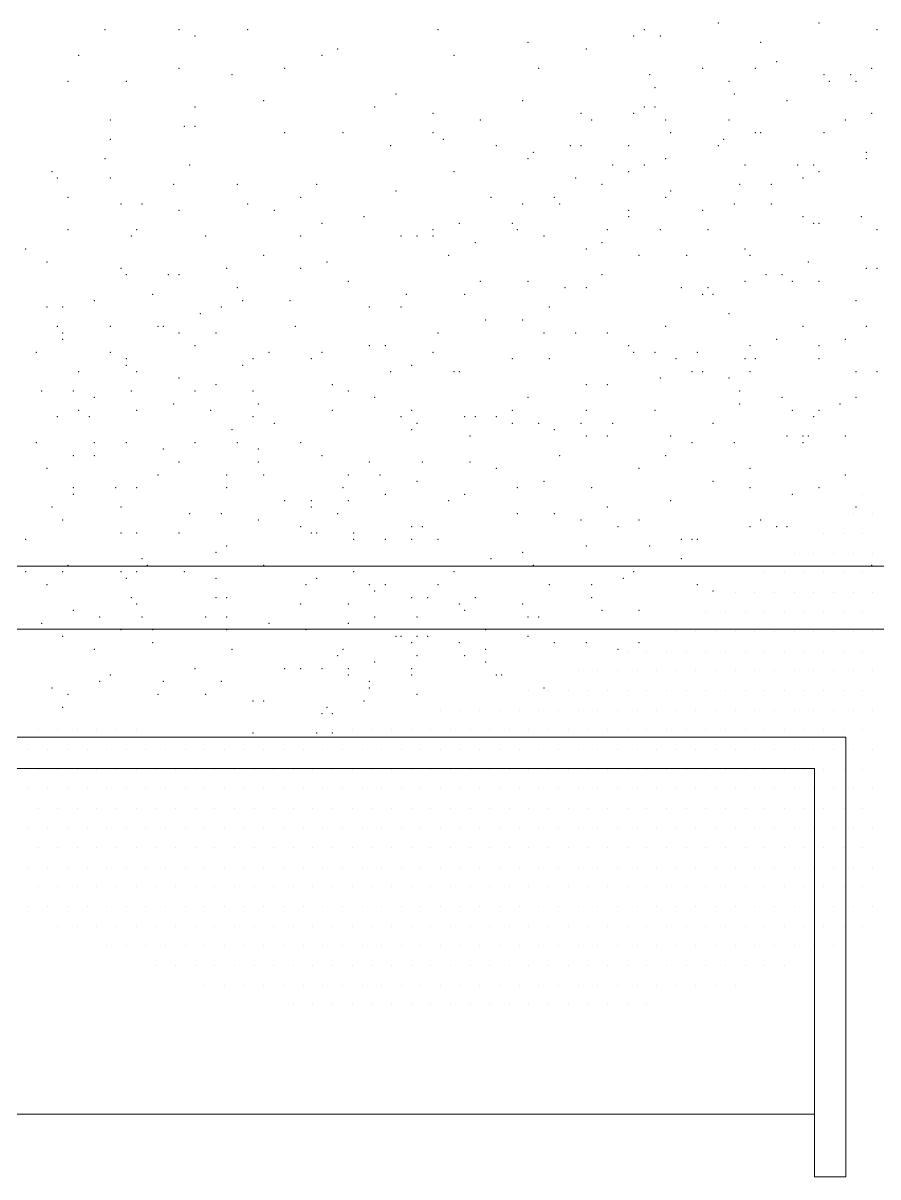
# Model space of a CAD drawing. Header units: metres. Extents: x 599 to 707, y 227 to 318.
# Drawn here: x 654.455 to 655.815, y 249.239 to 251.075 of the extents above; entities that cross this region are included whole.
import ezdxf

# ---------------------------------------------------------------- set-up
doc = ezdxf.new("R2010")
doc.units = ezdxf.units.M
for name, color, linetype, lineweight in [('banqueta', 252, 'Continuous', 9), ('gradas', 35, 'Continuous', 5), ('vegetacion', 74, 'Continuous', 0)]:
    doc.layers.add(name, color=color, linetype=linetype, lineweight=lineweight)

msp = doc.modelspace()

# ---------------------------------------------------------------- linework, layer by layer
at = {"layer": 'banqueta'}
for p, q in [((649.7146, 250.2109), (661.2768, 250.2109)), ((649.7146, 250.1109), (661.3506, 250.1109))]:
    msp.add_line(p, q, dxfattribs=at)
at = {"layer": 'gradas'}
for p, q in [((655.7638, 249.9388), (653.7638, 249.9388)), ((655.7638, 249.2388), (655.7638, 249.9388)), ((655.7138, 249.8888), (653.8138, 249.8888)), ((655.7138, 249.2388), (655.7138, 249.8888)), ((653.8138, 249.3388), (655.7138, 249.3388)), ((655.7138, 249.2388), (655.7638, 249.2388))]:
    msp.add_line(p, q, dxfattribs=at)
at = {"layer": 'vegetacion', "color": 0}
for p, q in [((655.7908, 250.3256), (655.7908, 250.3256)), ((655.7751, 250.2943), (655.7751, 250.2943)), ((655.8064, 250.2943), (655.8064, 250.2943)), ((655.7283, 250.2631), (655.7283, 250.2631)), ((655.7595, 250.2631), (655.7595, 250.2631)), ((655.7908, 250.2631), (655.7908, 250.2631)), ((655.6814, 250.2318), (655.6814, 250.2318)), ((655.7126, 250.2318), (655.7126, 250.2318)), ((655.7439, 250.2318), (655.7439, 250.2318)), ((655.7751, 250.2318), (655.7751, 250.2318)), ((655.8064, 250.2318), (655.8064, 250.2318)), ((655.6345, 250.2006), (655.6345, 250.2006)), ((655.6658, 250.2006), (655.6658, 250.2006)), ((655.697, 250.2006), (655.697, 250.2006)), ((655.7283, 250.2006), (655.7283, 250.2006)), ((655.7595, 250.2006), (655.7595, 250.2006)), ((655.7908, 250.2006), (655.7908, 250.2006)), ((655.5876, 250.1693), (655.5876, 250.1693)), ((655.6189, 250.1693), (655.6189, 250.1693)), ((655.6501, 250.1693), (655.6501, 250.1693)), ((655.6814, 250.1693), (655.6814, 250.1693)), ((655.7126, 250.1693), (655.7126, 250.1693)), ((655.7439, 250.1693), (655.7439, 250.1693)), ((655.7751, 250.1693), (655.7751, 250.1693)), ((655.8064, 250.1693), (655.8064, 250.1693)), ((655.5408, 250.1381), (655.5408, 250.1381)), ((655.572, 250.1381), (655.572, 250.1381)), ((655.6033, 250.1381), (655.6033, 250.1381)), ((655.6345, 250.1381), (655.6345, 250.1381)), ((655.6658, 250.1381), (655.6658, 250.1381)), ((655.697, 250.1381), (655.697, 250.1381)), ((655.7283, 250.1381), (655.7283, 250.1381)), ((655.7595, 250.1381), (655.7595, 250.1381)), ((655.7908, 250.1381), (655.7908, 250.1381)), ((655.4939, 250.1068), (655.4939, 250.1068)), ((655.5251, 250.1068), (655.5251, 250.1068)), ((655.5564, 250.1068), (655.5564, 250.1068)), ((655.5876, 250.1068), (655.5876, 250.1068)), ((655.6189, 250.1068), (655.6189, 250.1068)), ((655.6501, 250.1068), (655.6501, 250.1068)), ((655.6814, 250.1068), (655.6814, 250.1068)), ((655.7126, 250.1068), (655.7126, 250.1068)), ((655.7439, 250.1068), (655.7439, 250.1068)), ((655.7751, 250.1068), (655.7751, 250.1068)), ((655.8064, 250.1068), (655.8064, 250.1068)), ((655.4158, 250.0756), (655.4158, 250.0756)), ((655.447, 250.0756), (655.447, 250.0756)), ((655.4783, 250.0756), (655.4783, 250.0756)), ((655.5095, 250.0756), (655.5095, 250.0756)), ((655.5408, 250.0756), (655.5408, 250.0756)), ((655.572, 250.0756), (655.572, 250.0756)), ((655.6033, 250.0756), (655.6033, 250.0756)), ((655.6345, 250.0756), (655.6345, 250.0756)), ((655.6658, 250.0756), (655.6658, 250.0756)), ((655.697, 250.0756), (655.697, 250.0756)), ((655.7283, 250.0756), (655.7283, 250.0756)), ((655.7595, 250.0756), (655.7595, 250.0756)), ((655.7908, 250.0756), (655.7908, 250.0756)), ((655.3376, 250.0443), (655.3376, 250.0443)), ((655.3689, 250.0443), (655.3689, 250.0443)), ((655.4001, 250.0443), (655.4001, 250.0443)), ((655.4314, 250.0443), (655.4314, 250.0443)), ((655.4626, 250.0443), (655.4626, 250.0443)), ((655.4939, 250.0443), (655.4939, 250.0443)), ((655.5251, 250.0443), (655.5251, 250.0443)), ((655.5564, 250.0443), (655.5564, 250.0443)), ((655.5876, 250.0443), (655.5876, 250.0443)), ((655.6189, 250.0443), (655.6189, 250.0443)), ((655.6501, 250.0443), (655.6501, 250.0443)), ((655.6814, 250.0443), (655.6814, 250.0443)), ((655.7126, 250.0443), (655.7126, 250.0443)), ((655.7439, 250.0443), (655.7439, 250.0443)), ((655.7751, 250.0443), (655.7751, 250.0443)), ((655.8064, 250.0443), (655.8064, 250.0443)), ((655.2595, 250.0131), (655.2595, 250.0131)), ((655.2908, 250.0131), (655.2908, 250.0131)), ((655.322, 250.0131), (655.322, 250.0131)), ((655.3533, 250.0131), (655.3533, 250.0131)), ((655.3845, 250.0131), (655.3845, 250.0131)), ((655.4158, 250.0131), (655.4158, 250.0131)), ((655.447, 250.0131), (655.447, 250.0131)), ((655.4783, 250.0131), (655.4783, 250.0131)), ((655.5095, 250.0131), (655.5095, 250.0131)), ((655.5408, 250.0131), (655.5408, 250.0131)), ((655.572, 250.0131), (655.572, 250.0131)), ((655.6033, 250.0131), (655.6033, 250.0131)), ((655.6345, 250.0131), (655.6345, 250.0131)), ((655.6658, 250.0131), (655.6658, 250.0131)), ((655.697, 250.0131), (655.697, 250.0131)), ((655.7283, 250.0131), (655.7283, 250.0131)), ((655.7595, 250.0131), (655.7595, 250.0131)), ((655.7908, 250.0131), (655.7908, 250.0131)), ((655.1189, 249.9818), (655.1189, 249.9818)), ((655.1501, 249.9818), (655.1501, 249.9818)), ((655.1814, 249.9818), (655.1814, 249.9818)), ((655.2126, 249.9818), (655.2126, 249.9818)), ((655.2439, 249.9818), (655.2439, 249.9818)), ((655.2751, 249.9818), (655.2751, 249.9818)), ((655.3064, 249.9818), (655.3064, 249.9818)), ((655.3376, 249.9818), (655.3376, 249.9818)), ((655.3689, 249.9818), (655.3689, 249.9818)), ((655.4001, 249.9818), (655.4001, 249.9818)), ((655.4314, 249.9818), (655.4314, 249.9818)), ((655.4626, 249.9818), (655.4626, 249.9818)), ((655.4939, 249.9818), (655.4939, 249.9818)), ((655.5251, 249.9818), (655.5251, 249.9818)), ((655.5564, 249.9818), (655.5564, 249.9818)), ((655.5876, 249.9818), (655.5876, 249.9818)), ((655.6189, 249.9818), (655.6189, 249.9818)), ((655.6501, 249.9818), (655.6501, 249.9818)), ((655.6814, 249.9818), (655.6814, 249.9818)), ((655.7126, 249.9818), (655.7126, 249.9818)), ((655.7439, 249.9818), (655.7439, 249.9818)), ((655.7751, 249.9818), (655.7751, 249.9818)), ((655.8064, 249.9818), (655.8064, 249.9818)), ((654.4783, 249.9506), (654.4783, 249.9506)), ((654.5095, 249.9506), (654.5095, 249.9506)), ((654.5408, 249.9506), (654.5408, 249.9506)), ((654.572, 249.9506), (654.572, 249.9506)), ((654.6033, 249.9506), (654.6033, 249.9506)), ((654.6345, 249.9506), (654.6345, 249.9506)), ((654.9158, 249.9506), (654.9158, 249.9506)), ((654.947, 249.9506), (654.947, 249.9506)), ((654.9783, 249.9506), (654.9783, 249.9506)), ((655.0095, 249.9506), (655.0095, 249.9506)), ((655.0408, 249.9506), (655.0408, 249.9506)), ((655.072, 249.9506), (655.072, 249.9506)), ((655.1033, 249.9506), (655.1033, 249.9506)), ((655.1345, 249.9506), (655.1345, 249.9506)), ((655.1658, 249.9506), (655.1658, 249.9506)), ((655.197, 249.9506), (655.197, 249.9506)), ((655.2283, 249.9506), (655.2283, 249.9506)), ((655.2595, 249.9506), (655.2595, 249.9506)), ((655.2908, 249.9506), (655.2908, 249.9506)), ((655.322, 249.9506), (655.322, 249.9506)), ((655.3533, 249.9506), (655.3533, 249.9506)), ((655.3845, 249.9506), (655.3845, 249.9506)), ((655.4158, 249.9506), (655.4158, 249.9506)), ((655.447, 249.9506), (655.447, 249.9506)), ((655.4783, 249.9506), (655.4783, 249.9506)), ((655.5095, 249.9506), (655.5095, 249.9506)), ((655.5408, 249.9506), (655.5408, 249.9506)), ((655.572, 249.9506), (655.572, 249.9506)), ((655.6033, 249.9506), (655.6033, 249.9506)), ((655.6345, 249.9506), (655.6345, 249.9506)), ((655.6658, 249.9506), (655.6658, 249.9506)), ((655.697, 249.9506), (655.697, 249.9506)), ((655.7283, 249.9506), (655.7283, 249.9506)), ((655.7595, 249.9506), (655.7595, 249.9506)), ((655.7908, 249.9506), (655.7908, 249.9506)), ((654.4626, 249.9193), (654.4626, 249.9193)), ((654.4939, 249.9193), (654.4939, 249.9193)), ((654.5251, 249.9193), (654.5251, 249.9193)), ((654.5564, 249.9193), (654.5564, 249.9193)), ((654.5876, 249.9193), (654.5876, 249.9193)), ((654.6189, 249.9193), (654.6189, 249.9193)), ((654.6501, 249.9193), (654.6501, 249.9193)), ((654.6814, 249.9193), (654.6814, 249.9193)), ((654.7126, 249.9193), (654.7126, 249.9193)), ((654.7439, 249.9193), (654.7439, 249.9193)), ((654.7751, 249.9193), (654.7751, 249.9193)), ((654.8064, 249.9193), (654.8064, 249.9193)), ((654.8376, 249.9193), (654.8376, 249.9193)), ((654.8689, 249.9193), (654.8689, 249.9193)), ((654.9001, 249.9193), (654.9001, 249.9193)), ((654.9314, 249.9193), (654.9314, 249.9193)), ((654.9626, 249.9193), (654.9626, 249.9193)), ((654.9939, 249.9193), (654.9939, 249.9193)), ((655.0251, 249.9193), (655.0251, 249.9193)), ((655.0564, 249.9193), (655.0564, 249.9193)), ((655.0876, 249.9193), (655.0876, 249.9193)), ((655.1189, 249.9193), (655.1189, 249.9193)), ((655.1501, 249.9193), (655.1501, 249.9193)), ((655.1814, 249.9193), (655.1814, 249.9193)), ((655.2126, 249.9193), (655.2126, 249.9193)), ((655.2439, 249.9193), (655.2439, 249.9193)), ((655.2751, 249.9193), (655.2751, 249.9193)), ((655.3064, 249.9193), (655.3064, 249.9193)), ((655.3376, 249.9193), (655.3376, 249.9193)), ((655.3689, 249.9193), (655.3689, 249.9193)), ((655.4001, 249.9193), (655.4001, 249.9193)), ((655.4314, 249.9193), (655.4314, 249.9193)), ((655.4626, 249.9193), (655.4626, 249.9193)), ((655.4939, 249.9193), (655.4939, 249.9193)), ((655.5251, 249.9193), (655.5251, 249.9193)), ((655.5564, 249.9193), (655.5564, 249.9193)), ((655.5876, 249.9193), (655.5876, 249.9193)), ((655.6189, 249.9193), (655.6189, 249.9193)), ((655.6501, 249.9193), (655.6501, 249.9193)), ((655.6814, 249.9193), (655.6814, 249.9193)), ((655.7126, 249.9193), (655.7126, 249.9193)), ((655.7439, 249.9193), (655.7439, 249.9193)), ((655.7751, 249.9193), (655.7751, 249.9193)), ((655.8064, 249.9193), (655.8064, 249.9193)), ((654.4783, 249.8881), (654.4783, 249.8881)), ((654.5095, 249.8881), (654.5095, 249.8881)), ((654.5408, 249.8881), (654.5408, 249.8881)), ((654.572, 249.8881), (654.572, 249.8881)), ((654.6033, 249.8881), (654.6033, 249.8881)), ((654.6345, 249.8881), (654.6345, 249.8881)), ((654.6658, 249.8881), (654.6658, 249.8881)), ((654.697, 249.8881), (654.697, 249.8881)), ((654.7283, 249.8881), (654.7283, 249.8881)), ((654.7595, 249.8881), (654.7595, 249.8881)), ((654.7908, 249.8881), (654.7908, 249.8881)), ((654.822, 249.8881), (654.822, 249.8881)), ((654.8533, 249.8881), (654.8533, 249.8881)), ((654.8845, 249.8881), (654.8845, 249.8881)), ((654.9158, 249.8881), (654.9158, 249.8881)), ((654.947, 249.8881), (654.947, 249.8881)), ((654.9783, 249.8881), (654.9783, 249.8881)), ((655.0095, 249.8881), (655.0095, 249.8881)), ((655.0408, 249.8881), (655.0408, 249.8881)), ((655.072, 249.8881), (655.072, 249.8881)), ((655.1033, 249.8881), (655.1033, 249.8881)), ((655.1345, 249.8881), (655.1345, 249.8881)), ((655.1658, 249.8881), (655.1658, 249.8881)), ((655.197, 249.8881), (655.197, 249.8881)), ((655.2283, 249.8881), (655.2283, 249.8881)), ((655.2595, 249.8881), (655.2595, 249.8881)), ((655.2908, 249.8881), (655.2908, 249.8881)), ((655.322, 249.8881), (655.322, 249.8881)), ((655.3533, 249.8881), (655.3533, 249.8881)), ((655.3845, 249.8881), (655.3845, 249.8881)), ((655.4158, 249.8881), (655.4158, 249.8881)), ((655.447, 249.8881), (655.447, 249.8881)), ((655.4783, 249.8881), (655.4783, 249.8881)), ((655.5095, 249.8881), (655.5095, 249.8881)), ((655.5408, 249.8881), (655.5408, 249.8881)), ((655.572, 249.8881), (655.572, 249.8881)), ((655.6033, 249.8881), (655.6033, 249.8881)), ((655.6345, 249.8881), (655.6345, 249.8881)), ((655.6658, 249.8881), (655.6658, 249.8881)), ((655.697, 249.8881), (655.697, 249.8881)), ((655.7283, 249.8881), (655.7283, 249.8881)), ((655.7595, 249.8881), (655.7595, 249.8881)), ((655.7908, 249.8881), (655.7908, 249.8881)), ((654.4626, 249.8568), (654.4626, 249.8568)), ((654.4939, 249.8568), (654.4939, 249.8568)), ((654.5251, 249.8568), (654.5251, 249.8568)), ((654.5564, 249.8568), (654.5564, 249.8568)), ((654.5876, 249.8568), (654.5876, 249.8568)), ((654.6189, 249.8568), (654.6189, 249.8568)), ((654.6501, 249.8568), (654.6501, 249.8568)), ((654.6814, 249.8568), (654.6814, 249.8568)), ((654.7126, 249.8568), (654.7126, 249.8568)), ((654.7439, 249.8568), (654.7439, 249.8568)), ((654.7751, 249.8568), (654.7751, 249.8568)), ((654.8064, 249.8568), (654.8064, 249.8568)), ((654.8376, 249.8568), (654.8376, 249.8568)), ((654.8689, 249.8568), (654.8689, 249.8568)), ((654.9001, 249.8568), (654.9001, 249.8568)), ((654.9314, 249.8568), (654.9314, 249.8568)), ((654.9626, 249.8568), (654.9626, 249.8568)), ((654.9939, 249.8568), (654.9939, 249.8568)), ((655.0251, 249.8568), (655.0251, 249.8568)), ((655.0564, 249.8568), (655.0564, 249.8568)), ((655.0876, 249.8568), (655.0876, 249.8568)), ((655.1189, 249.8568), (655.1189, 249.8568)), ((655.1501, 249.8568), (655.1501, 249.8568)), ((655.1814, 249.8568), (655.1814, 249.8568)), ((655.2126, 249.8568), (655.2126, 249.8568)), ((655.2439, 249.8568), (655.2439, 249.8568)), ((655.2751, 249.8568), (655.2751, 249.8568)), ((655.3064, 249.8568), (655.3064, 249.8568)), ((655.3376, 249.8568), (655.3376, 249.8568)), ((655.3689, 249.8568), (655.3689, 249.8568)), ((655.4001, 249.8568), (655.4001, 249.8568)), ((655.4314, 249.8568), (655.4314, 249.8568)), ((655.4626, 249.8568), (655.4626, 249.8568)), ((655.4939, 249.8568), (655.4939, 249.8568)), ((655.5251, 249.8568), (655.5251, 249.8568)), ((655.5564, 249.8568), (655.5564, 249.8568)), ((655.5876, 249.8568), (655.5876, 249.8568)), ((655.6189, 249.8568), (655.6189, 249.8568)), ((655.6501, 249.8568), (655.6501, 249.8568)), ((655.6814, 249.8568), (655.6814, 249.8568)), ((655.7126, 249.8568), (655.7126, 249.8568)), ((655.7439, 249.8568), (655.7439, 249.8568)), ((655.7751, 249.8568), (655.7751, 249.8568)), ((655.8064, 249.8568), (655.8064, 249.8568)), ((654.4783, 249.8256), (654.4783, 249.8256)), ((654.5095, 249.8256), (654.5095, 249.8256)), ((654.5408, 249.8256), (654.5408, 249.8256)), ((654.572, 249.8256), (654.572, 249.8256)), ((654.6033, 249.8256), (654.6033, 249.8256)), ((654.6345, 249.8256), (654.6345, 249.8256)), ((654.6658, 249.8256), (654.6658, 249.8256)), ((654.697, 249.8256), (654.697, 249.8256)), ((654.7283, 249.8256), (654.7283, 249.8256)), ((654.7595, 249.8256), (654.7595, 249.8256)), ((654.7908, 249.8256), (654.7908, 249.8256)), ((654.822, 249.8256), (654.822, 249.8256)), ((654.8533, 249.8256), (654.8533, 249.8256)), ((654.8845, 249.8256), (654.8845, 249.8256)), ((654.9158, 249.8256), (654.9158, 249.8256)), ((654.947, 249.8256), (654.947, 249.8256)), ((654.9783, 249.8256), (654.9783, 249.8256)), ((655.0095, 249.8256), (655.0095, 249.8256)), ((655.0408, 249.8256), (655.0408, 249.8256)), ((655.072, 249.8256), (655.072, 249.8256)), ((655.1033, 249.8256), (655.1033, 249.8256)), ((655.1345, 249.8256), (655.1345, 249.8256)), ((655.1658, 249.8256), (655.1658, 249.8256)), ((655.197, 249.8256), (655.197, 249.8256)), ((655.2283, 249.8256), (655.2283, 249.8256)), ((655.2595, 249.8256), (655.2595, 249.8256)), ((655.2908, 249.8256), (655.2908, 249.8256)), ((655.322, 249.8256), (655.322, 249.8256)), ((655.3533, 249.8256), (655.3533, 249.8256)), ((655.3845, 249.8256), (655.3845, 249.8256)), ((655.4158, 249.8256), (655.4158, 249.8256)), ((655.447, 249.8256), (655.447, 249.8256)), ((655.4783, 249.8256), (655.4783, 249.8256)), ((655.5095, 249.8256), (655.5095, 249.8256)), ((655.5408, 249.8256), (655.5408, 249.8256)), ((655.572, 249.8256), (655.572, 249.8256)), ((655.6033, 249.8256), (655.6033, 249.8256)), ((655.6345, 249.8256), (655.6345, 249.8256)), ((655.6658, 249.8256), (655.6658, 249.8256)), ((655.697, 249.8256), (655.697, 249.8256)), ((655.7283, 249.8256), (655.7283, 249.8256)), ((655.7595, 249.8256), (655.7595, 249.8256)), ((655.7908, 249.8256), (655.7908, 249.8256)), ((654.4626, 249.7943), (654.4626, 249.7943)), ((654.4939, 249.7943), (654.4939, 249.7943)), ((654.5251, 249.7943), (654.5251, 249.7943)), ((654.5564, 249.7943), (654.5564, 249.7943)), ((654.5876, 249.7943), (654.5876, 249.7943)), ((654.6189, 249.7943), (654.6189, 249.7943)), ((654.6501, 249.7943), (654.6501, 249.7943)), ((654.6814, 249.7943), (654.6814, 249.7943)), ((654.7126, 249.7943), (654.7126, 249.7943)), ((654.7439, 249.7943), (654.7439, 249.7943)), ((654.7751, 249.7943), (654.7751, 249.7943)), ((654.8064, 249.7943), (654.8064, 249.7943)), ((654.8376, 249.7943), (654.8376, 249.7943)), ((654.8689, 249.7943), (654.8689, 249.7943)), ((654.9001, 249.7943), (654.9001, 249.7943)), ((654.9314, 249.7943), (654.9314, 249.7943)), ((654.9626, 249.7943), (654.9626, 249.7943)), ((654.9939, 249.7943), (654.9939, 249.7943)), ((655.0251, 249.7943), (655.0251, 249.7943)), ((655.0564, 249.7943), (655.0564, 249.7943)), ((655.0876, 249.7943), (655.0876, 249.7943)), ((655.1189, 249.7943), (655.1189, 249.7943)), ((655.1501, 249.7943), (655.1501, 249.7943)), ((655.1814, 249.7943), (655.1814, 249.7943)), ((655.2126, 249.7943), (655.2126, 249.7943)), ((655.2439, 249.7943), (655.2439, 249.7943)), ((655.2751, 249.7943), (655.2751, 249.7943)), ((655.3064, 249.7943), (655.3064, 249.7943)), ((655.3376, 249.7943), (655.3376, 249.7943)), ((655.3689, 249.7943), (655.3689, 249.7943)), ((655.4001, 249.7943), (655.4001, 249.7943)), ((655.4314, 249.7943), (655.4314, 249.7943)), ((655.4626, 249.7943), (655.4626, 249.7943)), ((655.4939, 249.7943), (655.4939, 249.7943)), ((655.5251, 249.7943), (655.5251, 249.7943)), ((655.5564, 249.7943), (655.5564, 249.7943)), ((655.5876, 249.7943), (655.5876, 249.7943)), ((655.6189, 249.7943), (655.6189, 249.7943)), ((655.6501, 249.7943), (655.6501, 249.7943)), ((655.6814, 249.7943), (655.6814, 249.7943)), ((655.7126, 249.7943), (655.7126, 249.7943)), ((655.7439, 249.7943), (655.7439, 249.7943)), ((655.7751, 249.7943), (655.7751, 249.7943)), ((655.8064, 249.7943), (655.8064, 249.7943)), ((654.4783, 249.7631), (654.4783, 249.7631)), ((654.5095, 249.7631), (654.5095, 249.7631)), ((654.5408, 249.7631), (654.5408, 249.7631)), ((654.572, 249.7631), (654.572, 249.7631)), ((654.6033, 249.7631), (654.6033, 249.7631)), ((654.6345, 249.7631), (654.6345, 249.7631)), ((654.6658, 249.7631), (654.6658, 249.7631)), ((654.697, 249.7631), (654.697, 249.7631)), ((654.7283, 249.7631), (654.7283, 249.7631)), ((654.7595, 249.7631), (654.7595, 249.7631)), ((654.7908, 249.7631), (654.7908, 249.7631)), ((654.822, 249.7631), (654.822, 249.7631)), ((654.8533, 249.7631), (654.8533, 249.7631)), ((654.8845, 249.7631), (654.8845, 249.7631)), ((654.9158, 249.7631), (654.9158, 249.7631)), ((654.947, 249.7631), (654.947, 249.7631)), ((654.9783, 249.7631), (654.9783, 249.7631)), ((655.0095, 249.7631), (655.0095, 249.7631)), ((655.0408, 249.7631), (655.0408, 249.7631)), ((655.072, 249.7631), (655.072, 249.7631)), ((655.1033, 249.7631), (655.1033, 249.7631)), ((655.1345, 249.7631), (655.1345, 249.7631)), ((655.1658, 249.7631), (655.1658, 249.7631)), ((655.197, 249.7631), (655.197, 249.7631)), ((655.2283, 249.7631), (655.2283, 249.7631)), ((655.2595, 249.7631), (655.2595, 249.7631)), ((655.2908, 249.7631), (655.2908, 249.7631)), ((655.322, 249.7631), (655.322, 249.7631)), ((655.3533, 249.7631), (655.3533, 249.7631)), ((655.3845, 249.7631), (655.3845, 249.7631)), ((655.4158, 249.7631), (655.4158, 249.7631)), ((655.447, 249.7631), (655.447, 249.7631)), ((655.4783, 249.7631), (655.4783, 249.7631)), ((655.5095, 249.7631), (655.5095, 249.7631)), ((655.5408, 249.7631), (655.5408, 249.7631)), ((655.572, 249.7631), (655.572, 249.7631)), ((655.6033, 249.7631), (655.6033, 249.7631)), ((655.6345, 249.7631), (655.6345, 249.7631)), ((655.6658, 249.7631), (655.6658, 249.7631)), ((655.697, 249.7631), (655.697, 249.7631)), ((655.7283, 249.7631), (655.7283, 249.7631)), ((655.7595, 249.7631), (655.7595, 249.7631)), ((655.7908, 249.7631), (655.7908, 249.7631)), ((654.4626, 249.7318), (654.4626, 249.7318)), ((654.4939, 249.7318), (654.4939, 249.7318)), ((654.5251, 249.7318), (654.5251, 249.7318)), ((654.5564, 249.7318), (654.5564, 249.7318)), ((654.5876, 249.7318), (654.5876, 249.7318)), ((654.6189, 249.7318), (654.6189, 249.7318)), ((654.6501, 249.7318), (654.6501, 249.7318)), ((654.6814, 249.7318), (654.6814, 249.7318)), ((654.7126, 249.7318), (654.7126, 249.7318)), ((654.7439, 249.7318), (654.7439, 249.7318)), ((654.7751, 249.7318), (654.7751, 249.7318)), ((654.8064, 249.7318), (654.8064, 249.7318)), ((654.8376, 249.7318), (654.8376, 249.7318)), ((654.8689, 249.7318), (654.8689, 249.7318)), ((654.9001, 249.7318), (654.9001, 249.7318)), ((654.9314, 249.7318), (654.9314, 249.7318)), ((654.9626, 249.7318), (654.9626, 249.7318)), ((654.9939, 249.7318), (654.9939, 249.7318)), ((655.0251, 249.7318), (655.0251, 249.7318)), ((655.0564, 249.7318), (655.0564, 249.7318)), ((655.0876, 249.7318), (655.0876, 249.7318)), ((655.1189, 249.7318), (655.1189, 249.7318)), ((655.1501, 249.7318), (655.1501, 249.7318)), ((655.1814, 249.7318), (655.1814, 249.7318)), ((655.2126, 249.7318), (655.2126, 249.7318)), ((655.2439, 249.7318), (655.2439, 249.7318)), ((655.2751, 249.7318), (655.2751, 249.7318)), ((655.3064, 249.7318), (655.3064, 249.7318)), ((655.3376, 249.7318), (655.3376, 249.7318)), ((655.3689, 249.7318), (655.3689, 249.7318)), ((655.4001, 249.7318), (655.4001, 249.7318)), ((655.4314, 249.7318), (655.4314, 249.7318)), ((655.4626, 249.7318), (655.4626, 249.7318)), ((655.4939, 249.7318), (655.4939, 249.7318)), ((655.5251, 249.7318), (655.5251, 249.7318)), ((655.5564, 249.7318), (655.5564, 249.7318)), ((655.5876, 249.7318), (655.5876, 249.7318)), ((655.6189, 249.7318), (655.6189, 249.7318)), ((655.6501, 249.7318), (655.6501, 249.7318)), ((655.6814, 249.7318), (655.6814, 249.7318)), ((655.7126, 249.7318), (655.7126, 249.7318)), ((655.7439, 249.7318), (655.7439, 249.7318)), ((655.7751, 249.7318), (655.7751, 249.7318)), ((655.8064, 249.7318), (655.8064, 249.7318)), ((654.4783, 249.7006), (654.4783, 249.7006)), ((654.5095, 249.7006), (654.5095, 249.7006)), ((654.5408, 249.7006), (654.5408, 249.7006)), ((654.572, 249.7006), (654.572, 249.7006)), ((654.6033, 249.7006), (654.6033, 249.7006)), ((654.6345, 249.7006), (654.6345, 249.7006)), ((654.6658, 249.7006), (654.6658, 249.7006)), ((654.697, 249.7006), (654.697, 249.7006)), ((654.7283, 249.7006), (654.7283, 249.7006)), ((654.7595, 249.7006), (654.7595, 249.7006)), ((654.7908, 249.7006), (654.7908, 249.7006)), ((654.822, 249.7006), (654.822, 249.7006)), ((654.8533, 249.7006), (654.8533, 249.7006)), ((654.8845, 249.7006), (654.8845, 249.7006)), ((654.9158, 249.7006), (654.9158, 249.7006)), ((654.947, 249.7006), (654.947, 249.7006)), ((654.9783, 249.7006), (654.9783, 249.7006)), ((655.0095, 249.7006), (655.0095, 249.7006)), ((655.0408, 249.7006), (655.0408, 249.7006)), ((655.072, 249.7006), (655.072, 249.7006)), ((655.1033, 249.7006), (655.1033, 249.7006)), ((655.1345, 249.7006), (655.1345, 249.7006)), ((655.1658, 249.7006), (655.1658, 249.7006)), ((655.197, 249.7006), (655.197, 249.7006)), ((655.2283, 249.7006), (655.2283, 249.7006)), ((655.2595, 249.7006), (655.2595, 249.7006)), ((655.2908, 249.7006), (655.2908, 249.7006)), ((655.322, 249.7006), (655.322, 249.7006)), ((655.3533, 249.7006), (655.3533, 249.7006)), ((655.3845, 249.7006), (655.3845, 249.7006)), ((655.4158, 249.7006), (655.4158, 249.7006)), ((655.447, 249.7006), (655.447, 249.7006)), ((655.4783, 249.7006), (655.4783, 249.7006)), ((655.5095, 249.7006), (655.5095, 249.7006)), ((655.5408, 249.7006), (655.5408, 249.7006)), ((655.572, 249.7006), (655.572, 249.7006)), ((655.6033, 249.7006), (655.6033, 249.7006)), ((655.6345, 249.7006), (655.6345, 249.7006)), ((655.6658, 249.7006), (655.6658, 249.7006)), ((655.697, 249.7006), (655.697, 249.7006)), ((655.7283, 249.7006), (655.7283, 249.7006)), ((655.7595, 249.7006), (655.7595, 249.7006)), ((655.7908, 249.7006), (655.7908, 249.7006)), ((654.4626, 249.6693), (654.4626, 249.6693)), ((654.4939, 249.6693), (654.4939, 249.6693)), ((654.5251, 249.6693), (654.5251, 249.6693)), ((654.5564, 249.6693), (654.5564, 249.6693)), ((654.5876, 249.6693), (654.5876, 249.6693)), ((654.6189, 249.6693), (654.6189, 249.6693)), ((654.6501, 249.6693), (654.6501, 249.6693)), ((654.6814, 249.6693), (654.6814, 249.6693)), ((654.7126, 249.6693), (654.7126, 249.6693)), ((654.7439, 249.6693), (654.7439, 249.6693)), ((654.7751, 249.6693), (654.7751, 249.6693)), ((654.8064, 249.6693), (654.8064, 249.6693)), ((654.8376, 249.6693), (654.8376, 249.6693)), ((654.8689, 249.6693), (654.8689, 249.6693)), ((654.9001, 249.6693), (654.9001, 249.6693)), ((654.9314, 249.6693), (654.9314, 249.6693)), ((654.9626, 249.6693), (654.9626, 249.6693)), ((654.9939, 249.6693), (654.9939, 249.6693)), ((655.0251, 249.6693), (655.0251, 249.6693)), ((655.0564, 249.6693), (655.0564, 249.6693)), ((655.0876, 249.6693), (655.0876, 249.6693)), ((655.1189, 249.6693), (655.1189, 249.6693)), ((655.1501, 249.6693), (655.1501, 249.6693)), ((655.1814, 249.6693), (655.1814, 249.6693)), ((655.2126, 249.6693), (655.2126, 249.6693)), ((655.2439, 249.6693), (655.2439, 249.6693)), ((655.2751, 249.6693), (655.2751, 249.6693)), ((655.3064, 249.6693), (655.3064, 249.6693)), ((655.3376, 249.6693), (655.3376, 249.6693)), ((655.3689, 249.6693), (655.3689, 249.6693)), ((655.4001, 249.6693), (655.4001, 249.6693)), ((655.4314, 249.6693), (655.4314, 249.6693)), ((655.4626, 249.6693), (655.4626, 249.6693)), ((655.4939, 249.6693), (655.4939, 249.6693)), ((655.5251, 249.6693), (655.5251, 249.6693)), ((655.5564, 249.6693), (655.5564, 249.6693)), ((655.5876, 249.6693), (655.5876, 249.6693)), ((655.6189, 249.6693), (655.6189, 249.6693)), ((655.6501, 249.6693), (655.6501, 249.6693)), ((655.6814, 249.6693), (655.6814, 249.6693)), ((655.7126, 249.6693), (655.7126, 249.6693)), ((655.7439, 249.6693), (655.7439, 249.6693)), ((655.7751, 249.6693), (655.7751, 249.6693)), ((655.8064, 249.6693), (655.8064, 249.6693)), ((654.5095, 249.6381), (654.5095, 249.6381)), ((654.5408, 249.6381), (654.5408, 249.6381)), ((654.572, 249.6381), (654.572, 249.6381)), ((654.6033, 249.6381), (654.6033, 249.6381)), ((654.6345, 249.6381), (654.6345, 249.6381)), ((654.6658, 249.6381), (654.6658, 249.6381)), ((654.697, 249.6381), (654.697, 249.6381)), ((654.7283, 249.6381), (654.7283, 249.6381)), ((654.7595, 249.6381), (654.7595, 249.6381)), ((654.7908, 249.6381), (654.7908, 249.6381)), ((654.822, 249.6381), (654.822, 249.6381)), ((654.8533, 249.6381), (654.8533, 249.6381)), ((654.8845, 249.6381), (654.8845, 249.6381)), ((654.9158, 249.6381), (654.9158, 249.6381)), ((654.947, 249.6381), (654.947, 249.6381)), ((654.9783, 249.6381), (654.9783, 249.6381)), ((655.0095, 249.6381), (655.0095, 249.6381)), ((655.0408, 249.6381), (655.0408, 249.6381)), ((655.072, 249.6381), (655.072, 249.6381)), ((655.1033, 249.6381), (655.1033, 249.6381)), ((655.1345, 249.6381), (655.1345, 249.6381)), ((655.1658, 249.6381), (655.1658, 249.6381)), ((655.197, 249.6381), (655.197, 249.6381)), ((655.2283, 249.6381), (655.2283, 249.6381)), ((655.2595, 249.6381), (655.2595, 249.6381)), ((655.2908, 249.6381), (655.2908, 249.6381)), ((655.322, 249.6381), (655.322, 249.6381)), ((655.3533, 249.6381), (655.3533, 249.6381)), ((655.3845, 249.6381), (655.3845, 249.6381)), ((655.4158, 249.6381), (655.4158, 249.6381)), ((655.447, 249.6381), (655.447, 249.6381)), ((655.4783, 249.6381), (655.4783, 249.6381)), ((655.5095, 249.6381), (655.5095, 249.6381)), ((655.5408, 249.6381), (655.5408, 249.6381)), ((655.572, 249.6381), (655.572, 249.6381)), ((655.6033, 249.6381), (655.6033, 249.6381)), ((655.6345, 249.6381), (655.6345, 249.6381)), ((655.6658, 249.6381), (655.6658, 249.6381)), ((655.697, 249.6381), (655.697, 249.6381)), ((655.7283, 249.6381), (655.7283, 249.6381)), ((655.7595, 249.6381), (655.7595, 249.6381)), ((655.7908, 249.6381), (655.7908, 249.6381)), ((654.5876, 249.6068), (654.5876, 249.6068)), ((654.6189, 249.6068), (654.6189, 249.6068)), ((654.6501, 249.6068), (654.6501, 249.6068)), ((654.6814, 249.6068), (654.6814, 249.6068)), ((654.7126, 249.6068), (654.7126, 249.6068)), ((654.7439, 249.6068), (654.7439, 249.6068)), ((654.7751, 249.6068), (654.7751, 249.6068)), ((654.8064, 249.6068), (654.8064, 249.6068)), ((654.8376, 249.6068), (654.8376, 249.6068)), ((654.8689, 249.6068), (654.8689, 249.6068)), ((654.9001, 249.6068), (654.9001, 249.6068)), ((654.9314, 249.6068), (654.9314, 249.6068)), ((654.9626, 249.6068), (654.9626, 249.6068)), ((654.9939, 249.6068), (654.9939, 249.6068)), ((655.0251, 249.6068), (655.0251, 249.6068)), ((655.0564, 249.6068), (655.0564, 249.6068)), ((655.0876, 249.6068), (655.0876, 249.6068)), ((655.1189, 249.6068), (655.1189, 249.6068)), ((655.1501, 249.6068), (655.1501, 249.6068)), ((655.1814, 249.6068), (655.1814, 249.6068)), ((655.2126, 249.6068), (655.2126, 249.6068)), ((655.2439, 249.6068), (655.2439, 249.6068)), ((655.2751, 249.6068), (655.2751, 249.6068)), ((655.3064, 249.6068), (655.3064, 249.6068)), ((655.3376, 249.6068), (655.3376, 249.6068)), ((655.3689, 249.6068), (655.3689, 249.6068)), ((655.4001, 249.6068), (655.4001, 249.6068)), ((655.4314, 249.6068), (655.4314, 249.6068)), ((655.4626, 249.6068), (655.4626, 249.6068)), ((655.4939, 249.6068), (655.4939, 249.6068)), ((655.5251, 249.6068), (655.5251, 249.6068)), ((655.5564, 249.6068), (655.5564, 249.6068)), ((655.5876, 249.6068), (655.5876, 249.6068)), ((655.6189, 249.6068), (655.6189, 249.6068)), ((655.6501, 249.6068), (655.6501, 249.6068)), ((655.6814, 249.6068), (655.6814, 249.6068)), ((655.7126, 249.6068), (655.7126, 249.6068)), ((655.7439, 249.6068), (655.7439, 249.6068)), ((654.6658, 249.5756), (654.6658, 249.5756)), ((654.697, 249.5756), (654.697, 249.5756)), ((654.7283, 249.5756), (654.7283, 249.5756)), ((654.7595, 249.5756), (654.7595, 249.5756)), ((654.7908, 249.5756), (654.7908, 249.5756)), ((654.822, 249.5756), (654.822, 249.5756)), ((654.8533, 249.5756), (654.8533, 249.5756)), ((654.8845, 249.5756), (654.8845, 249.5756)), ((654.9158, 249.5756), (654.9158, 249.5756)), ((654.947, 249.5756), (654.947, 249.5756)), ((654.9783, 249.5756), (654.9783, 249.5756)), ((655.0095, 249.5756), (655.0095, 249.5756)), ((655.0408, 249.5756), (655.0408, 249.5756)), ((655.072, 249.5756), (655.072, 249.5756)), ((655.1033, 249.5756), (655.1033, 249.5756)), ((655.1345, 249.5756), (655.1345, 249.5756)), ((655.1658, 249.5756), (655.1658, 249.5756)), ((655.197, 249.5756), (655.197, 249.5756)), ((655.2283, 249.5756), (655.2283, 249.5756)), ((655.2595, 249.5756), (655.2595, 249.5756)), ((655.2908, 249.5756), (655.2908, 249.5756)), ((655.322, 249.5756), (655.322, 249.5756)), ((655.3533, 249.5756), (655.3533, 249.5756)), ((655.3845, 249.5756), (655.3845, 249.5756)), ((655.4158, 249.5756), (655.4158, 249.5756)), ((655.447, 249.5756), (655.447, 249.5756)), ((655.4783, 249.5756), (655.4783, 249.5756)), ((655.5095, 249.5756), (655.5095, 249.5756)), ((655.5408, 249.5756), (655.5408, 249.5756)), ((655.572, 249.5756), (655.572, 249.5756)), ((655.6033, 249.5756), (655.6033, 249.5756)), ((655.6345, 249.5756), (655.6345, 249.5756)), ((655.6658, 249.5756), (655.6658, 249.5756)), ((654.7439, 249.5443), (654.7439, 249.5443)), ((654.7751, 249.5443), (654.7751, 249.5443)), ((654.8064, 249.5443), (654.8064, 249.5443)), ((654.8376, 249.5443), (654.8376, 249.5443)), ((654.8689, 249.5443), (654.8689, 249.5443)), ((654.9001, 249.5443), (654.9001, 249.5443)), ((654.9314, 249.5443), (654.9314, 249.5443)), ((654.9626, 249.5443), (654.9626, 249.5443)), ((654.9939, 249.5443), (654.9939, 249.5443)), ((655.0251, 249.5443), (655.0251, 249.5443)), ((655.0564, 249.5443), (655.0564, 249.5443)), ((655.0876, 249.5443), (655.0876, 249.5443)), ((655.1189, 249.5443), (655.1189, 249.5443)), ((655.1501, 249.5443), (655.1501, 249.5443)), ((655.1814, 249.5443), (655.1814, 249.5443)), ((655.2126, 249.5443), (655.2126, 249.5443)), ((655.2439, 249.5443), (655.2439, 249.5443)), ((655.2751, 249.5443), (655.2751, 249.5443)), ((655.3064, 249.5443), (655.3064, 249.5443)), ((655.3376, 249.5443), (655.3376, 249.5443)), ((655.3689, 249.5443), (655.3689, 249.5443)), ((655.4001, 249.5443), (655.4001, 249.5443)), ((655.4314, 249.5443), (655.4314, 249.5443)), ((655.4626, 249.5443), (655.4626, 249.5443)), ((655.4939, 249.5443), (655.4939, 249.5443)), ((655.5251, 249.5443), (655.5251, 249.5443)), ((655.5564, 249.5443), (655.5564, 249.5443)), ((655.5876, 249.5443), (655.5876, 249.5443)), ((654.8845, 249.5131), (654.8845, 249.5131)), ((654.9158, 249.5131), (654.9158, 249.5131)), ((654.947, 249.5131), (654.947, 249.5131)), ((654.9783, 249.5131), (654.9783, 249.5131)), ((655.0095, 249.5131), (655.0095, 249.5131)), ((655.0408, 249.5131), (655.0408, 249.5131)), ((655.072, 249.5131), (655.072, 249.5131)), ((655.1033, 249.5131), (655.1033, 249.5131)), ((655.1345, 249.5131), (655.1345, 249.5131)), ((655.1658, 249.5131), (655.1658, 249.5131)), ((655.197, 249.5131), (655.197, 249.5131)), ((655.2283, 249.5131), (655.2283, 249.5131)), ((655.2595, 249.5131), (655.2595, 249.5131)), ((655.2908, 249.5131), (655.2908, 249.5131)), ((655.322, 249.5131), (655.322, 249.5131)), ((655.3533, 249.5131), (655.3533, 249.5131)), ((655.3845, 249.5131), (655.3845, 249.5131)), ((655.4158, 249.5131), (655.4158, 249.5131)), ((655.447, 249.5131), (655.447, 249.5131))]:
    msp.add_line(p, q, dxfattribs=at)
at = {"layer": 'vegetacion'}
for p in [(654.5849, 251.0651), (654.7027, 251.0651), (654.8121, 251.0651), (655.115, 251.0651), (655.4432, 251.0651), (655.5609, 251.0754), (655.7208, 251.0754), (655.8134, 251.0651), (654.728, 251.0549), (655.2581, 251.0446), (655.4263, 251.0549), (655.4684, 251.0549), (655.6283, 251.0446), (654.5429, 251.024), (654.9299, 251.024), (654.9552, 251.0343), (655.1403, 251.024), (655.3506, 251.0343), (655.6535, 251.0138), (654.7027, 251.0035), (654.7869, 250.9932), (654.871, 251.0035), (655.2749, 251.0035), (655.4516, 250.9932), (655.5357, 251.0035), (655.6198, 251.0035), (655.7292, 250.9932), (655.7713, 250.9932), (655.8049, 251.0035), (654.5261, 250.9829), (654.6186, 250.9829), (655.46, 250.9727), (655.5778, 250.9829), (655.7376, 250.9829), (655.7797, 250.9829), (654.8374, 250.9521), (655.0477, 250.9624), (655.2496, 250.9521), (655.5862, 250.9624), (655.6703, 250.9521), (654.728, 250.9418), (655.0141, 250.9418), (655.1066, 250.9316), (655.3422, 250.9316), (655.4263, 250.9316), (655.4432, 250.9418), (655.46, 250.9418), (655.8049, 250.9316), (654.5934, 250.9213), (655.1823, 250.9213), (655.359, 250.9213), (655.4768, 250.9213), (655.5778, 250.9213), (655.7629, 250.9213), (654.7112, 250.911), (654.728, 250.911), (654.871, 250.9008), (654.9636, 250.9008), (655.1066, 250.9008), (655.4852, 250.9008), (655.6198, 250.9008), (655.6283, 250.9008), (655.7292, 250.9008), (654.5934, 250.8905), (655.0393, 250.8802), (655.1234, 250.8905), (655.2076, 250.8802), (655.3254, 250.8802), (655.3422, 250.8802), (655.4179, 250.8802), (655.5609, 250.8802), (655.5694, 250.8905), (654.5849, 250.8597), (655.2581, 250.8597), (655.2665, 250.8699), (655.4768, 250.8597), (655.7965, 250.8699), (655.7965, 250.8597), (654.7196, 250.8494), (655.3927, 250.8494), (655.4432, 250.8494), (655.603, 250.8494), (655.6872, 250.8494), (655.7124, 250.8494), (654.5008, 250.8391), (654.5092, 250.8288), (654.5934, 250.8288), (655.1403, 250.8391), (655.3338, 250.8288), (655.4179, 250.8391), (655.6956, 250.8288), (655.7208, 250.8391), (654.6943, 250.8186), (654.7953, 250.8186), (654.9215, 250.8186), (655.0477, 250.8083), (655.3758, 250.8186), (655.4852, 250.8083), (655.5946, 250.8186), (655.6451, 250.8186), (654.5261, 250.798), (654.6102, 250.7877), (654.6438, 250.7877), (654.8121, 250.7877), (654.8963, 250.798), (655.1992, 250.798), (655.2496, 250.7877), (655.3001, 250.798), (655.3085, 250.7877), (655.4768, 250.798), (655.5862, 250.7877), (655.6451, 250.7877), (654.7027, 250.7775), (654.8542, 250.7775), (654.9972, 250.7672), (655.4179, 250.7775), (655.4179, 250.7672), (655.5357, 250.7775), (655.6956, 250.7672), (655.7881, 250.7672), (654.9299, 250.7569), (655.1487, 250.7569), (655.2328, 250.7569), (655.7124, 250.7569), (655.7208, 250.7569), (654.5261, 250.7466), (654.627, 250.7364), (654.6354, 250.7466), (654.7448, 250.7364), (654.8963, 250.7364), (655.0561, 250.7364), (655.0814, 250.7364), (655.1066, 250.7466), (655.1066, 250.7364), (655.2412, 250.7466), (655.2833, 250.7364), (655.3843, 250.7466), (655.4684, 250.7466), (655.5441, 250.7466), (655.8134, 250.7466), (654.4587, 250.7158), (655.1739, 250.7261), (655.3506, 250.7158), (655.3758, 250.7261), (655.603, 250.7158), (654.4924, 250.6953), (654.8374, 250.7055), (654.9383, 250.6953), (655.1318, 250.7055), (655.4347, 250.7055), (655.5105, 250.7055), (655.6114, 250.7055), (655.704, 250.6953), (654.6102, 250.685), (654.6186, 250.6747), (654.6859, 250.6747), (654.7027, 250.6747), (654.7785, 250.685), (654.8963, 250.685), (655.3758, 250.6747), (655.6367, 250.6747), (655.6619, 250.6747), (655.7965, 250.685), (655.8134, 250.685), (654.972, 250.6645), (655.1823, 250.6645), (655.2581, 250.6645), (655.603, 250.6645), (655.6787, 250.6645), (655.7208, 250.6645), (654.6607, 250.6439), (654.7953, 250.6542), (655.0645, 250.6439), (655.1571, 250.6439), (655.3169, 250.6542), (655.3506, 250.6542), (655.502, 250.6542), (655.5357, 250.6439), (655.5441, 250.6542), (655.5525, 250.6439), (654.4924, 250.6234), (654.5176, 250.6234), (654.5681, 250.6336), (654.7701, 250.6234), (654.8037, 250.6336), (654.8794, 250.6336), (655.0056, 250.6234), (655.0561, 250.6234), (655.2917, 250.6234), (655.7797, 250.6336), (654.7364, 250.6131), (655.1907, 250.6028), (655.2496, 250.6028), (655.5778, 250.6131), (654.5092, 250.5925), (654.5092, 250.5925), (654.5934, 250.5925), (654.6691, 250.5925), (654.6775, 250.5925), (654.8878, 250.5925), (655.4768, 250.5925), (655.6956, 250.5925), (655.7965, 250.5925), (654.5176, 250.5823), (654.5176, 250.572), (654.7027, 250.5823), (654.7616, 250.5823), (655.115, 250.5823), (655.2833, 250.5823), (655.3338, 250.5823), (655.3843, 250.5823), (655.6535, 250.572), (655.7629, 250.572), (654.4756, 250.5514), (654.5934, 250.5514), (654.728, 250.5617), (654.8458, 250.5514), (654.8458, 250.5514), (654.9299, 250.5514), (655.0056, 250.5617), (655.0309, 250.5617), (655.1066, 250.5514), (655.4179, 250.5617), (655.4263, 250.5514), (655.46, 250.5514), (655.5273, 250.5514), (655.6114, 250.5617), (655.7208, 250.5617), (654.6186, 250.5412), (654.6186, 250.5309), (654.8037, 250.5309), (654.8205, 250.5412), (654.9131, 250.5412), (655.0729, 250.5309), (655.2328, 250.5412), (655.2328, 250.5412), (655.2917, 250.5412), (655.4936, 250.5412), (655.603, 250.5412), (655.6198, 250.5412), (655.7208, 250.5412), (654.5429, 250.5206), (654.6354, 250.5206), (654.7027, 250.5103), (655.0393, 250.5206), (655.1403, 250.5206), (655.1487, 250.5206), (655.4684, 250.5103), (655.5189, 250.5206), (655.5189, 250.5206), (655.5357, 250.5206), (655.5778, 250.5103), (655.6114, 250.5206), (655.7797, 250.5206), (655.8134, 250.5206), (654.7616, 250.5001), (654.9467, 250.5001), (655.3506, 250.5001), (655.3843, 250.5001), (654.484, 250.4898), (654.5345, 250.4898), (654.5681, 250.4795), (654.627, 250.4898), (654.728, 250.4898), (654.8205, 250.4898), (654.972, 250.4898), (655.0141, 250.4795), (655.2581, 250.4795), (655.5946, 250.4898), (655.6619, 250.4795), (655.7797, 250.4795), (654.5429, 250.459), (654.6354, 250.459), (654.6943, 250.4692), (654.7532, 250.459), (654.8289, 250.4692), (654.9467, 250.459), (655.0729, 250.459), (655.2328, 250.459), (655.3506, 250.459), (655.46, 250.459), (655.5946, 250.4692), (655.6787, 250.459), (655.7208, 250.459), (655.7545, 250.4692), (654.5092, 250.4487), (654.5597, 250.4487), (654.8205, 250.4487), (654.8542, 250.4384), (655.0561, 250.4487), (655.0814, 250.4384), (655.1571, 250.4487), (655.1739, 250.4487), (655.2076, 250.4487), (655.2328, 250.4384), (655.2749, 250.4384), (655.3422, 250.4384), (655.3927, 250.4384), (655.5525, 250.4384), (655.7124, 250.4487), (654.7869, 250.4281), (655.0729, 250.4281), (655.1655, 250.4179), (655.3001, 250.4281), (655.3506, 250.4179), (655.3843, 250.4179), (655.4852, 250.4179), (655.6703, 250.4179), (655.6956, 250.4179), (655.704, 250.4179), (655.704, 250.4179), (655.7629, 250.4179), (654.4756, 250.4076), (654.5681, 250.4076), (654.6186, 250.4076), (654.728, 250.4076), (654.728, 250.4076), (654.7953, 250.4076), (654.8963, 250.4076), (655.5189, 250.4076), (655.5862, 250.4076), (655.6956, 250.4076), (654.5345, 250.3871), (654.5681, 250.3871), (654.6775, 250.3973), (654.8289, 250.3973), (654.9299, 250.3871), (655.3085, 250.3871), (655.4768, 250.3871), (654.4924, 250.3665), (654.7027, 250.3768), (654.8289, 250.3768), (655.0056, 250.3768), (655.0898, 250.3768), (655.1655, 250.3768), (655.2076, 250.3665), (655.4347, 250.3665), (655.4347, 250.3665), (655.6114, 250.3665), (654.6691, 250.3562), (654.7785, 250.3562), (654.8374, 250.3562), (654.972, 250.3562), (655.0225, 250.3562), (655.0814, 250.346), (655.2833, 250.346), (655.5525, 250.346), (655.5525, 250.346), (655.7629, 250.3562), (654.5345, 250.3357), (654.6018, 250.3357), (654.6354, 250.3357), (654.7785, 250.3357), (654.9636, 250.3357), (655.2412, 250.3357), (655.359, 250.3357), (655.6114, 250.3357), (655.7208, 250.3357), (654.5345, 250.3254), (654.871, 250.3151), (654.9131, 250.3151), (654.972, 250.3151), (655.0309, 250.3254), (655.1318, 250.3151), (655.1571, 250.3254), (655.4852, 250.3151), (655.6787, 250.3254), (654.5008, 250.3049), (654.6102, 250.3049), (654.7196, 250.2946), (654.7701, 250.2946), (654.9131, 250.3049), (654.9552, 250.2946), (655.2412, 250.2946), (655.3001, 250.2946), (655.3843, 250.3049), (655.7797, 250.3049), (654.5176, 250.2843), (654.8289, 250.2843), (654.8963, 250.274), (655.0729, 250.274), (655.0898, 250.274), (655.3422, 250.2843), (655.4011, 250.274), (655.4347, 250.2843), (655.6114, 250.274), (655.6283, 250.2843), (655.6535, 250.274), (655.6703, 250.274), (654.4587, 250.2535), (654.6102, 250.2638), (654.6354, 250.2638), (654.7027, 250.2638), (654.9131, 250.2638), (654.9215, 250.2638), (654.9804, 250.2638), (654.9804, 250.2535), (655.0309, 250.2535), (655.0729, 250.2535), (655.115, 250.2535), (655.502, 250.2535), (655.5189, 250.2535), (655.5273, 250.2535), (654.7785, 250.2432), (655.3506, 250.2432), (655.4516, 250.2432), (654.6438, 250.2227), (654.7616, 250.2329), (655.1992, 250.2227), (655.2496, 250.2329), (655.502, 250.2227), (654.4587, 250.2021), (654.5176, 250.2021), (654.5261, 250.2124), (654.6102, 250.2021), (654.6354, 250.2021), (654.6523, 250.2124), (654.7112, 250.2021), (654.8374, 250.2124), (654.9804, 250.2021), (655.1403, 250.2021), (655.2665, 250.2124), (655.4263, 250.2021), (655.8049, 250.2124), (654.4924, 250.1816), (654.6186, 250.1918), (654.7616, 250.1918), (654.9047, 250.1816), (654.9215, 250.1918), (655.0056, 250.1816), (655.0309, 250.1816), (655.115, 250.1816), (655.2917, 250.1816), (655.359, 250.1816), (655.4095, 250.1918), (655.5273, 250.1816), (654.627, 250.161), (654.7616, 250.161), (654.7785, 250.161), (655.0141, 250.1713), (655.0729, 250.161), (655.0982, 250.161), (655.1739, 250.161), (655.359, 250.161), (655.5525, 250.1713), (654.6354, 250.1508), (654.8963, 250.1508), (654.972, 250.1508), (655.1487, 250.1508), (655.2496, 250.1508), (654.5345, 250.1405), (654.5765, 250.1302), (654.6438, 250.1302), (654.7448, 250.1302), (654.7785, 250.1302), (655.0141, 250.1302), (655.0814, 250.1302), (655.1571, 250.1405), (655.2581, 250.1302), (655.2749, 250.1302), (655.3758, 250.1405), (655.4347, 250.1405), (654.484, 250.1199), (654.6102, 250.1097), (654.6607, 250.1097), (654.7785, 250.1097), (654.8458, 250.1199), (654.9047, 250.1097), (654.972, 250.1199), (655.1907, 250.1097), (654.5176, 250.0994), (654.6607, 250.0891), (654.6607, 250.0891), (655.0477, 250.0994), (655.0561, 250.0994), (655.0729, 250.0891), (655.0814, 250.0994), (655.0982, 250.0994), (655.1487, 250.0891), (655.2581, 250.0994), (655.3001, 250.0891), (655.3506, 250.0891), (655.4347, 250.0891), (654.5681, 250.0788), (654.5681, 250.0788), (654.7869, 250.0788), (654.9552, 250.0686), (654.9636, 250.0788), (655.0814, 250.0686), (655.1571, 250.0686), (655.1907, 250.0788), (655.4011, 250.0788), (655.0141, 250.0583), (655.1907, 250.0583), (654.5934, 250.0377), (654.728, 250.048), (654.871, 250.048), (654.8963, 250.048), (654.9299, 250.048), (654.972, 250.048), (654.972, 250.0377), (655.0729, 250.048), (655.0729, 250.0377), (655.2076, 250.0377), (655.216, 250.0377), (654.5008, 250.0172), (654.5765, 250.0275), (654.6775, 250.0275), (654.7701, 250.0275), (655.0056, 250.0275), (655.0056, 250.0172), (655.2833, 250.0172), (654.5261, 250.0069), (654.6691, 250.0069), (654.7448, 250.0069), (654.8205, 249.9966), (654.8374, 249.9966), (654.9972, 249.9966), (655.0814, 250.0069), (654.5176, 249.9864), (654.9383, 249.9864), (654.9299, 249.9761), (654.9467, 249.9761), (654.8205, 249.9453), (654.9215, 249.9453), (654.9467, 249.9453)]:
    msp.add_point(p, dxfattribs=at)

doc.saveas('drawing.dxf')
